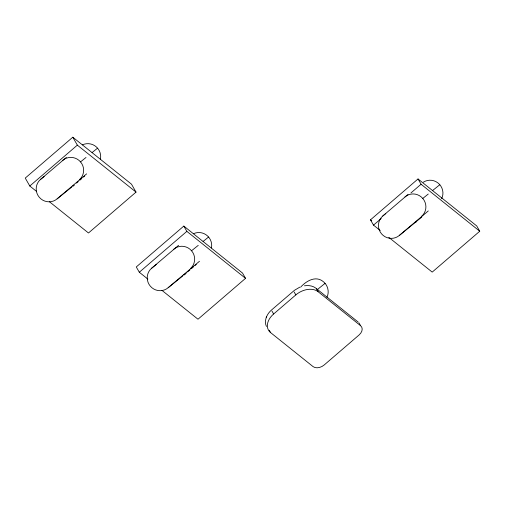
<?xml version="1.0" encoding="UTF-8"?>
<svg xmlns="http://www.w3.org/2000/svg" width="505" height="505" viewBox="0 0 505 505"><rect width="100%" height="100%" fill="white"/><g stroke="black" fill="none" stroke-linecap="round" stroke-linejoin="round"><path stroke-width="0.76" d="M299.8 287.143L294.459 290.299L271.639 309.9C267 313.788 263.73 320.58 266.425 326.489M266.217 317.702L266.35 317.355M266.507 316.938L266.634 316.61M326.899 297.35C329.733 291.833 327.745 284.549 322.613 281.115C315.12 275.56 305.872 281.329 300.627 287.175M49.357 201.678L88.482 232.994L136.028 192.115L131.489 184.18L72.796 137.202L25.25 178.082L29.795 186.017L36.518 191.401M29.795 186.017L77.341 145.137L72.796 137.202M71.748 187.065L57.141 198.837A12.776 12.543 51.1 0 1 39.314 197.316A12.776 12.543 51.1 0 1 40.507 179.445L66.351 157.427M57.141 198.837L86.633 173.871M76.52 183.1L78.269 181.592M80.024 180.083L81.772 178.581M83.527 177.072L84.695 176.068M161.922 290.35L197.992 319.223L245.537 278.343L242.514 273.053L183.82 226.076L136.274 266.956L139.304 272.245L147.864 279.095M139.304 272.245L186.85 231.366L183.82 226.076M182.772 275.938L168.165 287.711A12.776 12.543 51.1 0 1 150.338 286.19A12.776 12.543 51.1 0 1 151.532 268.319L178.587 245.316M168.165 287.711L199.481 261.274M183.99 274.96L186.377 272.971M187.544 271.968L189.88 269.96M191.629 268.458L193.383 266.949M195.132 265.441L196.3 264.437M380.24 230.507L373.511 225.129L370.487 219.839L418.033 178.953L476.72 225.937L479.75 231.227L432.204 272.107L388.799 237.363M421.694 217.144L399.398 235.393A12.776 12.543 51.1 0 1 381.578 233.878A12.776 12.543 51.1 0 1 382.765 216.007L408.002 194.475M373.511 225.129L381.237 218.482M410.956 192.935L421.063 184.243L418.033 178.953M270.579 332.593A17.031 11.893 -29.8 0 1 273.634 313.99L295.823 294.907A17.031 11.893 -29.8 0 1 318.125 291.713L360.583 325.7A8.516 5.946 -29.8 0 1 359.055 334.998L324.185 364.982A8.516 5.946 -29.8 0 1 313.037 366.579L270.579 332.593L269.247 330.264M399.398 235.393L428.284 210.926M40.507 179.445L44.162 176.504M62.696 160.369A12.776 12.543 51.1 0 1 80.522 161.884L86.002 157.472M92.087 152.567L97.566 148.154M72.966 186.086L74.184 185.108A12.776 12.543 51.1 0 1 72.871 186.093M151.532 268.319L156.398 264.393M173.72 249.243A12.776 12.543 51.1 0 1 191.546 250.758L198.244 245.367M203.111 241.441L208.59 237.028M382.765 216.007L385.807 213.552M404.953 196.925A12.776 12.543 51.1 0 1 422.78 198.446L428.259 194.034M432.52 190.6L439.823 184.716M317.31 289.611L325.087 283.343M304.446 285.792C308.277 285.218 312.563 285.66 315.72 288.077L358.171 322.057M421.063 184.243L479.75 231.227M370.487 219.839L371.705 220.818M186.85 231.366L245.537 278.343M77.341 145.137L136.028 192.115M358.916 322.79L360.583 325.7M316.458 288.803L318.125 291.713M294.156 291.997L295.823 294.907M271.968 311.08L273.634 313.99M423.31 182.21A12.776 12.543 51.1 0 1 441.635 198.718M416.442 221.663A12.776 12.543 51.1 0 1 415.129 222.648M422.78 198.446A12.776 12.543 51.1 0 1 421.593 216.317M82.479 144.853A12.776 12.543 51.1 0 1 100.438 159.05M80.522 161.884A12.776 12.543 51.1 0 1 79.329 179.761M193.503 233.72A12.776 12.543 51.1 0 1 211.462 247.917M185.209 273.975A12.776 12.543 51.1 0 1 183.896 274.96M191.546 250.758A12.776 12.543 51.1 0 1 190.353 268.628"/></g></svg>
